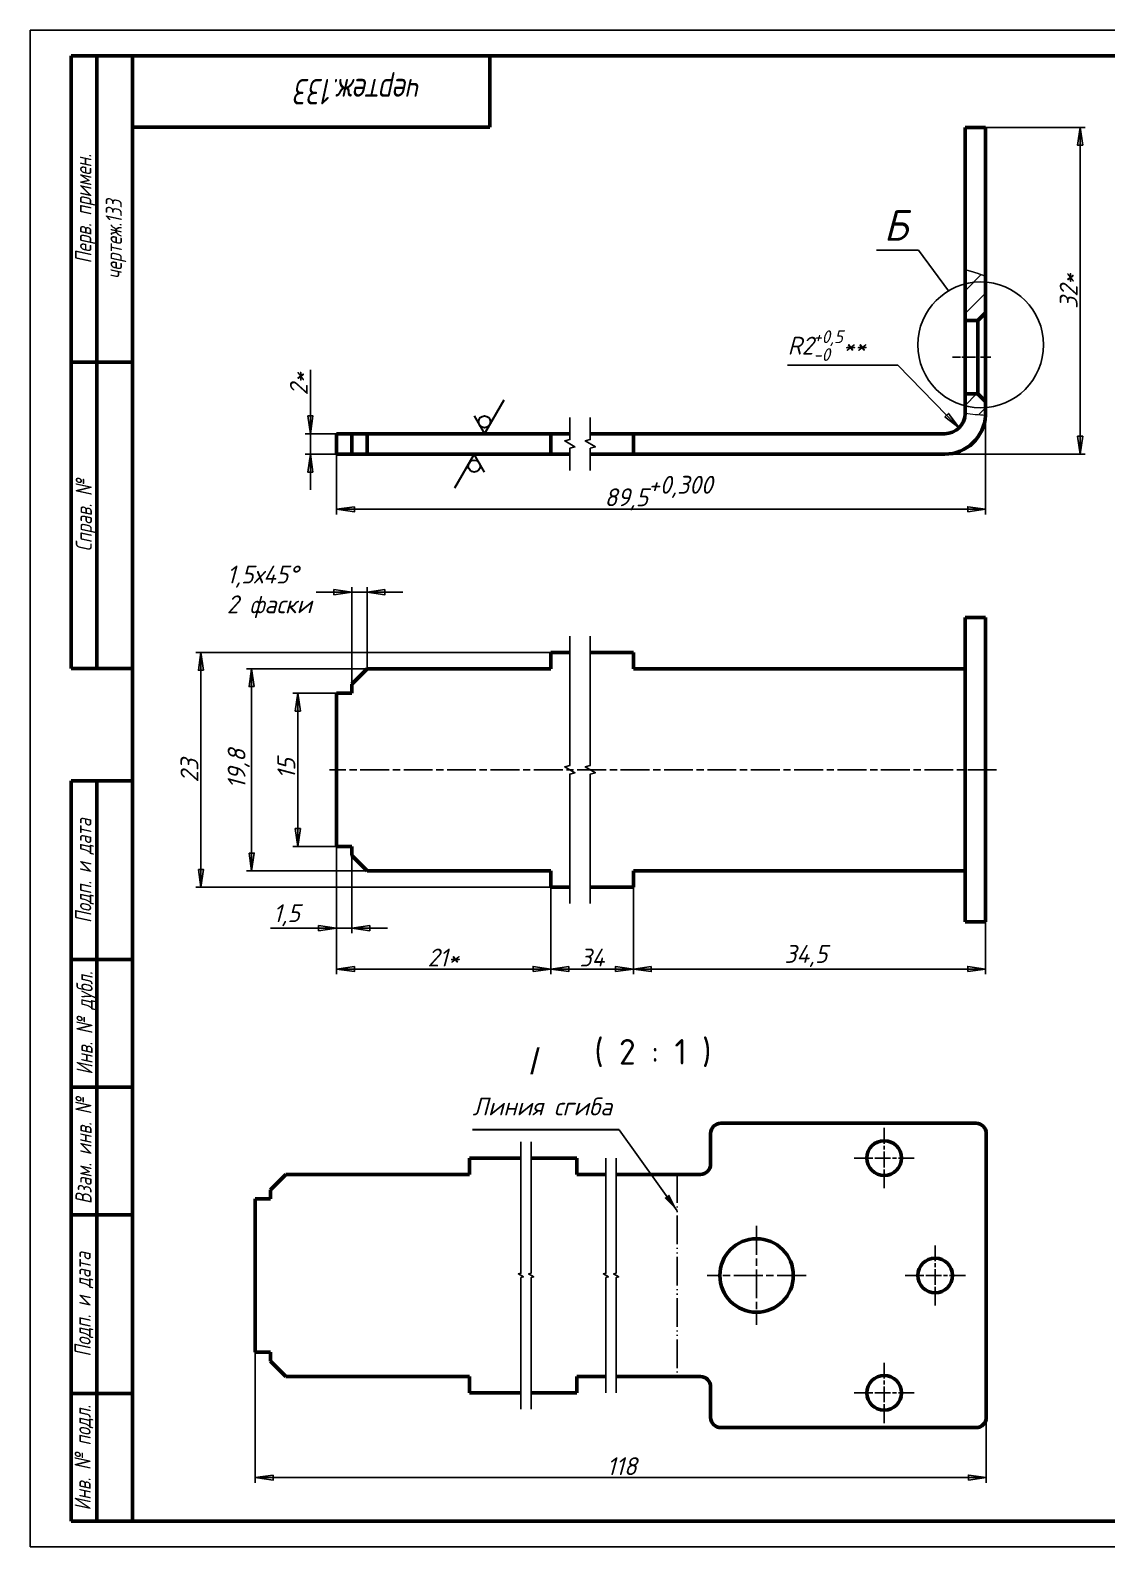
# Model space of a CAD drawing. Header units: millimetres. Extents: x 0 to 210, y 0 to 148.
# Drawn here: x 0 to 105.4, y 0 to 148.5 of the extents above; entities that cross this region are included whole.
import ezdxf
from ezdxf.enums import TextEntityAlignment as Align

# ---------------------------------------------------------------- set-up
doc = ezdxf.new("R2010")
doc.units = ezdxf.units.MM
doc.header["$LTSCALE"] = 0.5
doc.linetypes.add('LT_04', pattern=[0.7087, 0.4724, -0.0591, 0.1181, -0.0591])
doc.linetypes.add('LT_16', pattern=[0.68, 0.48, -0.06, 0.01, -0.06, 0.01, -0.06])
for name, color, linetype, lineweight in [('Layer_02', 7, 'Continuous', 50), ('Layer_03', 7, 'Continuous', 25), ('Layer_05', 7, 'Continuous', 50), ('Layer_06', 7, 'Continuous', 25), ('Layer_07', 7, 'Continuous', 25), ('Layer_08', 7, 'Continuous', 25), ('Layer_09', 7, 'Continuous', 25), ('Layer_10', 7, 'LT_04', 25), ('Layer_11', 7, 'Continuous', 25), ('Layer_12', 7, 'Continuous', 18), ('Layer_13', 7, 'Continuous', 50)]:
    doc.layers.add(name, color=color, linetype=linetype, lineweight=lineweight)
doc.styles.add('Style_02', font='ariali.ttf', dxfattribs={"width": 0.8})
doc.styles.add('Style_03', font='GOST Common Italic.ttf')
doc.styles.add('Style_06', font='GOST Common Italic.ttf')
doc.styles.add('Style_07', font='GOST Common Italic.ttf', dxfattribs={"width": 0.8})
doc.styles.add('Style_08', font='GOST Common Italic.ttf', dxfattribs={"width": 0.8})
doc.styles.add('Style_09', font='GOST Common Italic.ttf')
doc.styles.add('Style_10', font='AIGDT___.TTF')
doc.styles.add('Style_11', font='GOST Common.ttf')
doc.dimstyles.new('DimStyle_03', dxfattribs={"dimscale": 0.5, "dimtxt": 3.5, "dimasz": 3.5, "dimexe": 1, "dimexo": 0, "dimgap": 0.5, "dimtad": 1, "dimrnd": 1e-08, "dimtxsty": 'Style_03', "dimblk": 'Filled-1', "dimcen": 2.5, "dimdle": 15, "dimclrd": 256, "dimclre": 256, "dimclrt": 256, "dimazin": 2, "dimtfac": 0.714286, "dimtdec": 3, "dimtmove": 0, "dimatfit": 3, "dimlwd": -1, "dimlwe": 25})
doc.dimstyles.new('DimStyle_06', dxfattribs={"dimscale": 0.5, "dimtxt": 3.5, "dimasz": 3.5, "dimexe": 1, "dimexo": 0, "dimgap": 0.5, "dimtad": 1, "dimrnd": 1e-08, "dimtxsty": 'Style_03', "dimblk": 'Filled-1', "dimcen": 2.5, "dimdle": 15, "dimclrd": 256, "dimclre": 256, "dimclrt": 256, "dimazin": 2, "dimtfac": 0.714286, "dimtdec": 3, "dimtmove": 0, "dimatfit": 3, "dimlwd": 25, "dimlwe": 25})

# ---------------------------------------------------------------- blocks, each defined once
blk = doc.blocks.new('Filled-1')
at = {"color": 0}
for p, q in [((0, 0), (-1, 0.143)), ((-1, 0.143), (-1, -0.143)), ((-1, 0), (0, 0)), ((-1, -0.143), (0, 0))]:
    blk.add_line(p, q, dxfattribs=at)
at = {"color": 0, "flags": 128}
blk.add_lwpolyline([(-1, -0.143), (0, 0), (-1, 0.143), (-1, -0.143)], dxfattribs=at)
at = {"color": 0}
blk.add_solid([(-1, -0.143), (0, 0), (-1, 0.143), (-1, -0.143)], dxfattribs=at)
blk = doc.blocks.new('*D10')
at = {"layer": 'Defpoints', "color": 0, "linetype": 'Continuous'}
for p in [(93.57, 138.99), (102.83, 138.99), (89.57, 106.99)]:
    blk.add_point(p, dxfattribs=at)
at = {"layer": 'Layer_11', "linetype": 'Continuous', "lineweight": 25}
for p, q in [((93.57, 138.99), (103.33, 138.99)), ((102.83, 108.74), (102.83, 137.24)), ((89.57, 106.99), (103.33, 106.99))]:
    blk.add_line(p, q, dxfattribs=at)
at = {"layer": 'Layer_11', "linetype": 'Continuous', "lineweight": 25, "xscale": 1.75, "yscale": 1.75, "zscale": 1.75}
for p, rotation in [((102.83, 138.99), 90), ((102.83, 106.99), 270)]:
    blk.add_blockref('Filled-1', p, dxfattribs=dict(at, rotation=rotation))
at = {"layer": 'Layer_11', "linetype": 'Continuous', "lineweight": 25, "insert": (100.83, 121.23), "char_height": 1.75, "attachment_point": 1, "rotation": 90, "style": 'Style_03'}
blk.add_mtext('\\A1;\\fGOST Common|b0|i1;32*', dxfattribs=at)
blk = doc.blocks.new('Block_09')
at = {"layer": 'Layer_13', "lineweight": 30}
for p, q in [((0, 0), (1.097, 1.9)), ((-0.577, 1), (0, 0))]:
    blk.add_line(p, q, dxfattribs=at)
blk.add_circle((0, 0.667), 0.333, dxfattribs=at)
blk = doc.blocks.new('Block_10')
at = {"layer": 'Layer_13', "lineweight": 30}
for p, q in [((0, 0), (1.097, 1.9)), ((-0.577, 1), (0, 0))]:
    blk.add_line(p, q, dxfattribs=at)
blk.add_circle((0, 0.667), 0.333, dxfattribs=at)
blk = doc.blocks.new('*D11')
at = {"layer": 'Defpoints', "color": 0, "linetype": 'Continuous'}
for p in [(93.57, 124.43), (29.99, 106.99), (29.99, 101.59)]:
    blk.add_point(p, dxfattribs=at)
at = {"layer": 'Layer_11', "linetype": 'Continuous', "lineweight": 25}
for p, q in [((93.57, 124.43), (93.57, 101.09)), ((29.99, 106.99), (29.99, 101.09)), ((91.82, 101.59), (31.74, 101.59))]:
    blk.add_line(p, q, dxfattribs=at)
at = {"layer": 'Layer_11', "linetype": 'Continuous', "lineweight": 25, "xscale": 1.75, "yscale": 1.75, "zscale": 1.75, "rotation": 180}
blk.add_blockref('Filled-1', (29.99, 101.59), dxfattribs=at)
at = {"layer": 'Layer_11', "linetype": 'Continuous', "lineweight": 25, "xscale": 1.75, "yscale": 1.75, "zscale": 1.75}
blk.add_blockref('Filled-1', (93.57, 101.59), dxfattribs=at)
at = {"layer": 'Layer_11', "linetype": 'Continuous', "lineweight": 25, "insert": (56.24, 104.87), "char_height": 1.75, "attachment_point": 1, "style": 'Style_03'}
blk.add_mtext('\\A1;89,5\\S+0,300^ ;', dxfattribs=at)
blk = doc.blocks.new('*D12')
at = {"layer": 'Defpoints', "color": 0, "linetype": 'Continuous'}
for p in [(50.99, 87.58), (16.71, 64.58), (50.99, 64.58)]:
    blk.add_point(p, dxfattribs=at)
at = {"layer": 'Layer_11', "linetype": 'Continuous', "lineweight": 25}
for p, q in [((50.99, 87.58), (16.21, 87.58)), ((16.71, 85.83), (16.71, 66.33)), ((50.99, 64.58), (16.21, 64.58))]:
    blk.add_line(p, q, dxfattribs=at)
at = {"layer": 'Layer_11', "linetype": 'Continuous', "lineweight": 25, "xscale": 1.75, "yscale": 1.75, "zscale": 1.75}
for p, rotation in [((16.71, 87.58), 90), ((16.71, 64.58), 270)]:
    blk.add_blockref('Filled-1', p, dxfattribs=dict(at, rotation=rotation))
at = {"layer": 'Layer_11', "linetype": 'Continuous', "lineweight": 25, "insert": (14.71, 74.83), "char_height": 1.75, "attachment_point": 1, "rotation": 90, "style": 'Style_03'}
blk.add_mtext('\\A1;23', dxfattribs=at)
blk = doc.blocks.new('*D13')
at = {"layer": 'Defpoints', "color": 0, "linetype": 'Continuous'}
for p in [(27.43, 108.99), (32.99, 108.99), (32.99, 106.99)]:
    blk.add_point(p, dxfattribs=at)
at = {"layer": 'Layer_11', "linetype": 'Continuous', "lineweight": 25}
for p, q in [((27.43, 110.74), (27.43, 115.24)), ((32.99, 108.99), (26.93, 108.99)), ((27.43, 106.99), (27.43, 108.99)), ((32.99, 106.99), (26.93, 106.99)), ((27.43, 105.24), (27.43, 103.49))]:
    blk.add_line(p, q, dxfattribs=at)
at = {"layer": 'Layer_11', "linetype": 'Continuous', "lineweight": 25, "xscale": 1.75, "yscale": 1.75, "zscale": 1.75}
for p, rotation in [((27.43, 108.99), 270), ((27.43, 106.99), 90)]:
    blk.add_blockref('Filled-1', p, dxfattribs=dict(at, rotation=rotation))
at = {"layer": 'Layer_11', "linetype": 'Continuous', "lineweight": 25, "insert": (25.43, 112.74), "char_height": 1.75, "attachment_point": 1, "rotation": 90, "style": 'Style_03'}
blk.add_mtext('\\A1;\\fGOST Common|b0|i1;2*', dxfattribs=at)
blk = doc.blocks.new('*D14')
at = {"layer": 'Defpoints', "color": 0, "linetype": 'Continuous'}
for p in [(89.57, 110.99), (90.97, 109.56)]:
    blk.add_point(p, dxfattribs=at)
at = {"layer": 'Layer_11', "linetype": 'Continuous', "lineweight": 25}
for p, q in [((74.18, 115.7), (84.96, 115.7)), ((84.96, 115.7), (89.74, 110.81))]:
    blk.add_line(p, q, dxfattribs=at)
at = {"layer": 'Layer_11', "linetype": 'Continuous', "lineweight": 25, "xscale": 1.75, "yscale": 1.75, "zscale": 1.75, "rotation": 314.3632904629814}
blk.add_blockref('Filled-1', (90.97, 109.56), dxfattribs=at)
at = {"layer": 'Layer_11', "linetype": 'Continuous', "lineweight": 25, "insert": (74.18, 119.12), "char_height": 1.75, "attachment_point": 1, "style": 'Style_03'}
blk.add_mtext('\\A1;\\fGOST Common|b0|i1;R2{\\H1.25;\\S+0,5^ -0;}**', dxfattribs=at)
blk = doc.blocks.new('2dDetail0')
at = {"layer": 'Layer_03'}
for p, q in [((174.01, 253.95), (165.74, 253.95)), ((179.87, 245.98), (174.01, 253.95))]:
    blk.add_line(p, q, dxfattribs=at)
blk.add_circle((186.18, 235.39), 12.32, dxfattribs=at)
at = {"layer": 'Layer_03', "insert": (167.2, 255.8), "char_height": 6, "attachment_point": 7, "style": 'Style_06'}
blk.add_mtext('Б', dxfattribs=at)
blk = doc.blocks.new('*D24')
at = {"layer": 'Defpoints', "color": 0, "linetype": 'Continuous'}
for p in [(22.03, 19.06), (93.64, 12.66), (93.64, 6.76)]:
    blk.add_point(p, dxfattribs=at)
at = {"layer": 'Layer_11', "linetype": 'Continuous', "lineweight": 25}
for p, q in [((22.03, 19.06), (22.03, 6.26)), ((93.64, 12.66), (93.64, 6.26)), ((23.78, 6.76), (91.89, 6.76))]:
    blk.add_line(p, q, dxfattribs=at)
at = {"layer": 'Layer_11', "linetype": 'Continuous', "lineweight": 25, "xscale": 1.75, "yscale": 1.75, "zscale": 1.75, "rotation": 180}
blk.add_blockref('Filled-1', (22.03, 6.76), dxfattribs=at)
at = {"layer": 'Layer_11', "linetype": 'Continuous', "lineweight": 25, "xscale": 1.75, "yscale": 1.75, "zscale": 1.75}
blk.add_blockref('Filled-1', (93.64, 6.76), dxfattribs=at)
at = {"layer": 'Layer_11', "linetype": 'Continuous', "lineweight": 25, "insert": (56.47, 8.76), "char_height": 1.75, "attachment_point": 1, "style": 'Style_03'}
blk.add_mtext('\\A1;118', dxfattribs=at)
blk = doc.blocks.new('*D26')
at = {"layer": 'Defpoints', "color": 0, "linetype": 'Continuous'}
for p in [(21.68, 85.98), (32.99, 85.98), (32.99, 66.18)]:
    blk.add_point(p, dxfattribs=at)
at = {"layer": 'Layer_11', "linetype": 'Continuous', "lineweight": 25}
for p, q in [((32.99, 85.98), (21.18, 85.98)), ((21.68, 67.93), (21.68, 84.23)), ((32.99, 66.18), (21.18, 66.18))]:
    blk.add_line(p, q, dxfattribs=at)
at = {"layer": 'Layer_11', "linetype": 'Continuous', "lineweight": 25, "xscale": 1.75, "yscale": 1.75, "zscale": 1.75}
for p, rotation in [((21.68, 85.98), 90), ((21.68, 66.18), 270)]:
    blk.add_blockref('Filled-1', p, dxfattribs=dict(at, rotation=rotation))
at = {"layer": 'Layer_11', "linetype": 'Continuous', "lineweight": 25, "insert": (19.33, 74.22), "char_height": 1.75, "attachment_point": 1, "rotation": 90, "style": 'Style_03'}
blk.add_mtext('\\A1;19,8', dxfattribs=at)
blk = doc.blocks.new('*D27')
at = {"layer": 'Defpoints', "color": 0, "linetype": 'Continuous'}
for p in [(26.2, 83.58), (29.99, 83.58), (29.99, 68.58)]:
    blk.add_point(p, dxfattribs=at)
at = {"layer": 'Layer_11', "linetype": 'Continuous', "lineweight": 25}
for p, q in [((29.99, 83.58), (25.7, 83.58)), ((26.2, 70.33), (26.2, 81.83)), ((29.99, 68.58), (25.7, 68.58))]:
    blk.add_line(p, q, dxfattribs=at)
at = {"layer": 'Layer_11', "linetype": 'Continuous', "lineweight": 25, "xscale": 1.75, "yscale": 1.75, "zscale": 1.75}
for p, rotation in [((26.2, 83.58), 90), ((26.2, 68.58), 270)]:
    blk.add_blockref('Filled-1', p, dxfattribs=dict(at, rotation=rotation))
at = {"layer": 'Layer_11', "linetype": 'Continuous', "lineweight": 25, "insert": (24.2, 75.17), "char_height": 1.75, "attachment_point": 1, "rotation": 90, "style": 'Style_03'}
blk.add_mtext('\\A1;15', dxfattribs=at)
blk = doc.blocks.new('*D28')
at = {"layer": 'Defpoints', "color": 0, "linetype": 'Continuous'}
for p in [(29.99, 68.58), (31.49, 67.68), (31.49, 60.57)]:
    blk.add_point(p, dxfattribs=at)
at = {"layer": 'Layer_11', "linetype": 'Continuous', "lineweight": 25}
for p, q in [((29.99, 68.58), (29.99, 60.07)), ((31.49, 67.68), (31.49, 60.07)), ((28.24, 60.57), (23.54, 60.57)), ((31.49, 60.57), (29.99, 60.57)), ((33.24, 60.57), (34.99, 60.57))]:
    blk.add_line(p, q, dxfattribs=at)
at = {"layer": 'Layer_11', "linetype": 'Continuous', "lineweight": 25, "xscale": 1.75, "yscale": 1.75, "zscale": 1.75}
blk.add_blockref('Filled-1', (29.99, 60.57), dxfattribs=at)
at = {"layer": 'Layer_11', "linetype": 'Continuous', "lineweight": 25, "xscale": 1.75, "yscale": 1.75, "zscale": 1.75, "rotation": 180}
blk.add_blockref('Filled-1', (31.49, 60.57), dxfattribs=at)
at = {"layer": 'Layer_11', "linetype": 'Continuous', "lineweight": 25, "insert": (23.79, 62.92), "char_height": 1.75, "attachment_point": 1, "style": 'Style_03'}
blk.add_mtext('\\A1;1,5', dxfattribs=at)
blk = doc.blocks.new('*D29')
at = {"layer": 'Defpoints', "color": 0, "linetype": 'Continuous'}
for p in [(32.99, 93.48), (32.99, 85.98), (31.49, 84.48)]:
    blk.add_point(p, dxfattribs=at)
at = {"layer": 'Layer_11', "linetype": 'Continuous', "lineweight": 25}
for p, q in [((31.49, 84.48), (31.49, 93.98)), ((32.99, 85.98), (32.99, 93.98)), ((29.74, 93.48), (27.99, 93.48)), ((32.99, 93.48), (31.49, 93.48)), ((34.74, 93.48), (36.49, 93.48))]:
    blk.add_line(p, q, dxfattribs=at)
at = {"layer": 'Layer_11', "linetype": 'Continuous', "lineweight": 25, "xscale": 1.75, "yscale": 1.75, "zscale": 1.75}
blk.add_blockref('Filled-1', (31.49, 93.48), dxfattribs=at)
at = {"layer": 'Layer_11', "linetype": 'Continuous', "lineweight": 25, "xscale": 1.75, "yscale": 1.75, "zscale": 1.75, "rotation": 180}
blk.add_blockref('Filled-1', (32.99, 93.48), dxfattribs=at)
at = {"layer": 'Layer_11', "linetype": 'Continuous', "lineweight": 25, "insert": (19.25, 96.08), "char_height": 1.75, "attachment_point": 1, "style": 'Style_03'}
blk.add_mtext('\\A1;\\fGOST Common|b0|i1;1,5х45°\\P\\fGOST Common|b0|i1;2 фаски', dxfattribs=at)
blk = doc.blocks.new('*D30')
at = {"layer": 'Defpoints', "color": 0, "linetype": 'Continuous'}
for p in [(29.99, 68.58), (50.99, 64.58), (50.99, 56.57)]:
    blk.add_point(p, dxfattribs=at)
at = {"layer": 'Layer_11', "linetype": 'Continuous', "lineweight": 25}
for p, q in [((29.99, 68.58), (29.99, 56.07)), ((50.99, 64.58), (50.99, 56.07)), ((31.74, 56.57), (49.24, 56.57))]:
    blk.add_line(p, q, dxfattribs=at)
at = {"layer": 'Layer_11', "linetype": 'Continuous', "lineweight": 25, "xscale": 1.75, "yscale": 1.75, "zscale": 1.75, "rotation": 180}
blk.add_blockref('Filled-1', (29.99, 56.57), dxfattribs=at)
at = {"layer": 'Layer_11', "linetype": 'Continuous', "lineweight": 25, "xscale": 1.75, "yscale": 1.75, "zscale": 1.75}
blk.add_blockref('Filled-1', (50.99, 56.57), dxfattribs=at)
at = {"layer": 'Layer_11', "linetype": 'Continuous', "lineweight": 25, "insert": (38.91, 58.57), "char_height": 1.75, "attachment_point": 1, "style": 'Style_03'}
blk.add_mtext('\\A1;\\fGOST Common|b0|i1;21*', dxfattribs=at)
blk = doc.blocks.new('*D31')
at = {"layer": 'Defpoints', "color": 0, "linetype": 'Continuous'}
for p in [(50.99, 64.58), (59.07, 64.58), (59.07, 56.57)]:
    blk.add_point(p, dxfattribs=at)
at = {"layer": 'Layer_11', "linetype": 'Continuous', "lineweight": 25}
for p, q in [((50.99, 64.58), (50.99, 56.07)), ((59.07, 64.58), (59.07, 56.07)), ((52.74, 56.57), (57.32, 56.57))]:
    blk.add_line(p, q, dxfattribs=at)
at = {"layer": 'Layer_11', "linetype": 'Continuous', "lineweight": 25, "xscale": 1.75, "yscale": 1.75, "zscale": 1.75, "rotation": 180}
blk.add_blockref('Filled-1', (50.99, 56.57), dxfattribs=at)
at = {"layer": 'Layer_11', "linetype": 'Continuous', "lineweight": 25, "xscale": 1.75, "yscale": 1.75, "zscale": 1.75}
blk.add_blockref('Filled-1', (59.07, 56.57), dxfattribs=at)
at = {"layer": 'Layer_11', "linetype": 'Continuous', "lineweight": 25, "insert": (53.8, 58.57), "char_height": 1.75, "attachment_point": 1, "style": 'Style_03'}
blk.add_mtext('\\A1;34', dxfattribs=at)
blk = doc.blocks.new('*D32')
at = {"layer": 'Defpoints', "color": 0, "linetype": 'Continuous'}
for p in [(59.07, 66.18), (93.57, 61.18), (93.57, 56.57)]:
    blk.add_point(p, dxfattribs=at)
at = {"layer": 'Layer_11', "linetype": 'Continuous', "lineweight": 25}
for p, q in [((59.07, 66.18), (59.07, 56.07)), ((93.57, 61.18), (93.57, 56.07)), ((60.82, 56.57), (91.82, 56.57))]:
    blk.add_line(p, q, dxfattribs=at)
at = {"layer": 'Layer_11', "linetype": 'Continuous', "lineweight": 25, "xscale": 1.75, "yscale": 1.75, "zscale": 1.75, "rotation": 180}
blk.add_blockref('Filled-1', (59.07, 56.57), dxfattribs=at)
at = {"layer": 'Layer_11', "linetype": 'Continuous', "lineweight": 25, "xscale": 1.75, "yscale": 1.75, "zscale": 1.75}
blk.add_blockref('Filled-1', (93.57, 56.57), dxfattribs=at)
at = {"layer": 'Layer_11', "linetype": 'Continuous', "lineweight": 25, "insert": (73.86, 58.92), "char_height": 1.75, "attachment_point": 1, "style": 'Style_03'}
blk.add_mtext('\\A1;34,5', dxfattribs=at)
blk = doc.blocks.new('Block_04')
at = {"layer": 'Layer_13'}
for p, q in [((-12, 0), (-12, 145)), ((-12, 145), (0, 145)), ((-7, 145), (-7, 0)), ((-12, 110), (-7, 110)), ((-7, 110), (0, 110)), ((-12, 85), (-7, 85)), ((-7, 85), (0, 85)), ((-12, 60), (-7, 60)), ((-7, 60), (0, 60)), ((-12, 25), (-7, 25)), ((-7, 25), (0, 25)), ((0, 0), (-12, 0))]:
    blk.add_line(p, q, dxfattribs=at)
at = {"layer": 'Layer_08', "char_height": 3.17, "attachment_point": 5, "rotation": 90, "style": 'Style_02'}
for s, insert, width in [('\\fGOST Common|b0|i1;\\H3.1700;Подп. и дата', (-9.37, 127.41), 34.7679), ('\\fGOST Common|b0|i1;\\H3.1700;Инв. № дубл.', (-8.95, 97.55), 24.8438), ('\\fGOST Common|b0|i1;\\H3.1700;Взам. инв. №', (-9.58, 72.53), 24.8669), ('\\fGOST Common|b0|i1;\\H3.1700;Подп. и дата', (-9.5, 42.47), 35.1486), ('\\fGOST Common|b0|i1;\\H3.1700;Инв. № подл.', (-9.5, 12.41), 24.9618)]:
    blk.add_mtext(s, dxfattribs=dict(at, insert=insert, width=width))
at = {"layer": 'Layer_08', "style": 'Style_07', "width": 0.8}
for tag, p in [('Подп._и_дата_2_001', (-3.53, 127.51)), ('Инв._номер_дубликата_001', (-3.41, 97.47)), ('Взамен_инв._номера_001', (-3.46, 72.53)), ('Подп._и_дата_1_001', (-3.42, 42.35)), ('ИНВЕНТАРНЫЙ_НОМЕР_001', (-3.33, 12.68))]:
    blk.add_attdef(tag, text='', height=3.17, rotation=90, dxfattribs=at).set_placement(p, align=Align.MIDDLE_CENTER)
blk = doc.blocks.new('Block_05')
at = {"layer": 'Layer_13'}
for p, q in [((-12, 0), (-12, 120)), ((-12, 120), (0, 120)), ((-7, 0), (-7, 120)), ((-12, 60), (0, 60)), ((0, 0), (-12, 0))]:
    blk.add_line(p, q, dxfattribs=at)
at = {"layer": 'Layer_08', "char_height": 3.17, "attachment_point": 5, "rotation": 90, "style": 'Style_02'}
for s, insert, width in [('\\fGOST Common|b0|i1;\\H3.1700;Перв. примен.', (-9.19, 90.05), 60.0143), ('\\fGOST Common|b0|i1;\\H3.1700;Справ. №', (-9.1, 30), 59.9357)]:
    blk.add_mtext(s, dxfattribs=dict(at, insert=insert, width=width))
at = {"layer": 'Layer_08', "style": 'Style_07', "width": 0.8}
for tag, p in [('Первичная_применяемость_002', (-2.07, 66.92)), ('Первичная_применяемость_001', (-2.07, 66.92)), ('Справочный_номер_001', (-3.55, 30.02))]:
    blk.add_attdef(tag, text='', height=3.17, rotation=90, dxfattribs=at).set_placement(p, align=Align.MIDDLE_CENTER)
blk = doc.blocks.new('Block_06')
at = {"layer": 'Layer_13'}
for p, q in [((0, 0), (70, 0)), ((70, 0), (70, -14)), ((70, -14), (0, -14))]:
    blk.add_line(p, q, dxfattribs=at)
at = {"layer": 'Layer_08', "style": 'Style_08', "width": 0.8}
for tag in ['ОБОЗНАЧЕНИЕ_002', 'ОБОЗНАЧЕНИЕ_001']:
    blk.add_attdef(tag, text='', height=5, rotation=180, dxfattribs=at).set_placement((71.42, -4.53), align=Align.MIDDLE_CENTER)
blk = doc.blocks.new('Block_38')
at = {"layer": 'Layer_05', "lineweight": 25}
for p, q in [((0, 0), (0, 297)), ((0, 297), (420, 297)), ((420, 0), (0, 0))]:
    blk.add_line(p, q, dxfattribs=at)
at = {"layer": 'Layer_05'}
for p, q in [((415, 292), (20, 292)), ((20, 292), (20, 5)), ((20, 5), (415, 5))]:
    blk.add_line(p, q, dxfattribs=at)
blk = doc.blocks.new('Block_11')
at = {"layer": 'Layer_13', "lineweight": 30}
blk.add_line((0, 0), (-8.198, 0), dxfattribs=at)
at = {"layer": 'Layer_08', "style": 'Style_09'}
blk.add_text('Линия сгиба', height=1, dxfattribs=at).set_placement((-8.198, 0.5), align=Align.BOTTOM_LEFT)

msp = doc.modelspace()

# ---------------------------------------------------------------- hatches: boundary and pattern name
at = {"layer": 'Layer_12'}
h = msp.add_hatch(dxfattribs=at)
h.set_pattern_fill('ANSI31', color=256, scale=12.7, style=0)
h.set_pattern_definition([(45, (0, 0), (-1.122532, 1.122532), [])])
edge = h.paths.add_edge_path()
edge.add_spline(control_points=[(91.5677, 125.0668), (91.8466, 124.9955), (92.3682, 124.8491), (92.8694, 124.6859), (93.3467, 124.513), (93.5677, 124.4292)], knot_values=[-3.13601706, -3.13601706, -3.13601706, -3.13601706, -3.13601706, -3, -2.87698594, -2.87698594, -2.87698594, -2.87698594, -2.87698594], degree=4, periodic=0)
edge.add_line((93.5677, 124.4292), (93.5677, 120.8431))
edge.add_line((93.5677, 120.8431), (92.8177, 120.0931))
edge.add_line((92.8177, 120.0931), (91.5677, 120.0931))
edge.add_line((91.5677, 120.0931), (91.5677, 125.0668))
edge = h.paths.add_edge_path()
edge.add_spline(control_points=[(93.5628, 110.7942), (92.8942, 110.8204), (92.2278, 110.8801), (91.5676, 110.9785)], knot_values=[0.05052619, 0.05052619, 0.05052619, 0.05052619, 0.25134346, 0.25134346, 0.25134346, 0.25134346], degree=3, periodic=0)
edge.add_ellipse((89.5677, 110.9931), major_axis=(0.0145, 1.9999), ratio=1, start_angle=270, end_angle=270.416514)
edge.add_line((91.5677, 110.9931), (91.5677, 112.8931))
edge.add_line((91.5677, 112.8931), (92.8177, 112.8931))
edge.add_line((92.8177, 112.8931), (93.5677, 112.1431))
edge.add_line((93.5677, 112.1431), (93.5677, 110.9931))
edge.add_ellipse((89.5677, 110.9931), major_axis=(0, -4), ratio=1, start_angle=87.150037, end_angle=90, ccw=False)

# ---------------------------------------------------------------- linework, layer by layer
at = {"layer": 'Layer_02'}
for p, q in [((91.5677, 137.9931), (91.5677, 138.9931)), ((93.5677, 138.9931), (91.5677, 138.9931)), ((93.5677, 138.9931), (93.5677, 137.9931)), ((91.5677, 125.0668), (91.5677, 137.9931)), ((93.5677, 124.4292), (93.5677, 137.9931)), ((91.5677, 120.0931), (91.5677, 125.0668)), ((93.5677, 124.4292), (93.5677, 120.8431)), ((93.5677, 120.8431), (92.8177, 120.0931)), ((93.5677, 112.1431), (93.5677, 120.8431)), ((92.8177, 120.0931), (91.5677, 120.0931)), ((91.5677, 112.8931), (91.5677, 120.0931)), ((92.8177, 120.0931), (92.8177, 112.8931)), ((91.5677, 112.8931), (92.8177, 112.8931)), ((91.5677, 110.9931), (91.5677, 112.8931)), ((92.8177, 112.8931), (93.5677, 112.1431)), ((93.5677, 112.1431), (93.5677, 110.9931)), ((31.4854, 108.9931), (29.9854, 108.9931)), ((29.9854, 108.9931), (29.9854, 106.9931)), ((32.9854, 108.9931), (31.4854, 108.9931)), ((31.4854, 108.9931), (31.4854, 106.9931)), ((32.9854, 106.9931), (32.9854, 108.9931)), ((32.9854, 108.9931), (50.9854, 108.9931)), ((50.9854, 108.9931), (50.9854, 106.9931)), ((50.9854, 108.9931), (52.8514, 108.9931)), ((54.8514, 108.9931), (59.0677, 108.9931)), ((59.0677, 108.9931), (89.5677, 108.9931)), ((59.0677, 106.9931), (59.0677, 108.9931)), ((29.9854, 106.9931), (31.4854, 106.9931)), ((31.4854, 106.9931), (32.9854, 106.9931)), ((50.9854, 106.9931), (32.9854, 106.9931)), ((50.9854, 106.9931), (52.8514, 106.9931)), ((54.8514, 106.9931), (59.0677, 106.9931)), ((89.5677, 106.9931), (59.0677, 106.9931)), ((91.5677, 89.981), (91.5677, 90.981)), ((93.5677, 90.981), (91.5677, 90.981)), ((93.5677, 90.981), (93.5677, 89.981)), ((91.5677, 62.181), (91.5677, 89.981)), ((93.5677, 62.181), (93.5677, 89.981)), ((52.8514, 87.581), (50.9854, 87.581)), ((50.9854, 87.581), (50.9854, 85.981)), ((59.0677, 87.581), (54.8514, 87.581)), ((59.0677, 85.981), (59.0677, 87.581)), ((31.4854, 84.481), (32.9854, 85.981)), ((50.9854, 85.981), (32.9854, 85.981)), ((89.5677, 85.981), (59.0677, 85.981)), ((89.5677, 85.981), (91.5677, 85.981)), ((29.9854, 83.581), (31.4854, 83.581)), ((29.9854, 68.581), (29.9854, 83.581)), ((31.4854, 84.481), (31.4854, 83.581)), ((31.4854, 68.581), (29.9854, 68.581)), ((31.4854, 68.581), (31.4854, 67.681)), ((32.9854, 66.181), (31.4854, 67.681)), ((32.9854, 66.181), (50.9854, 66.181)), ((50.9854, 66.181), (50.9854, 64.581)), ((59.0677, 64.581), (59.0677, 66.181)), ((59.0677, 66.181), (89.5677, 66.181)), ((89.5677, 66.181), (91.5677, 66.181)), ((50.9854, 64.581), (52.8514, 64.581)), ((54.8514, 64.581), (59.0677, 64.581)), ((91.5677, 61.181), (91.5677, 62.181)), ((91.5677, 61.181), (93.5677, 61.181)), ((93.5677, 62.181), (93.5677, 61.181)), ((66.637, 40.4606), (66.637, 37.4606)), ((67.637, 41.4606), (92.637, 41.4606)), ((93.637, 12.6606), (93.637, 40.4606)), ((48.0566, 38.0606), (43.0281, 38.0606)), ((43.0281, 38.0606), (43.0281, 36.4606)), ((53.5254, 38.0606), (49.0566, 38.0606)), ((53.5254, 36.4606), (53.5254, 38.0606)), ((23.5281, 34.9606), (25.0281, 36.4606)), ((43.0281, 36.4606), (25.0281, 36.4606)), ((56.3798, 36.4606), (53.5254, 36.4606)), ((65.637, 36.4606), (57.3798, 36.4606)), ((23.5281, 34.9606), (23.5281, 34.0606)), ((22.0281, 34.0606), (23.5281, 34.0606)), ((22.0281, 19.0606), (22.0281, 34.0606)), ((23.5281, 19.0606), (22.0281, 19.0606)), ((23.5281, 19.0606), (23.5281, 18.1606)), ((25.0281, 16.6606), (23.5281, 18.1606)), ((25.0281, 16.6606), (43.0281, 16.6606)), ((43.0281, 16.6606), (43.0281, 15.0606)), ((53.5254, 15.0606), (53.5254, 16.6606)), ((53.5254, 16.6606), (56.3798, 16.6606)), ((57.3798, 16.6606), (65.637, 16.6606)), ((43.0281, 15.0606), (48.0566, 15.0606)), ((49.0566, 15.0606), (53.5254, 15.0606)), ((66.637, 15.6606), (66.637, 12.6606)), ((67.637, 11.6606), (92.637, 11.6606))]:
    msp.add_line(p, q, dxfattribs=at)
for centre, radius in [((83.637, 38.0606), 1.7), ((71.137, 26.5606), 3.6), ((88.637, 26.5606), 1.7), ((83.637, 15.0606), 1.7)]:
    msp.add_circle(centre, radius, dxfattribs=at)
for centre, radius, start, end in [((89.5677, 110.9931), 2, 270, 359.583486), ((89.5677, 110.9931), 4, 270, 357.150037), ((89.5677, 110.9931), 2, 359.583486, 0), ((89.5677, 110.9931), 4, 357.150037, 0), ((67.637, 40.4606), 1, 90, 180), ((92.637, 40.4606), 1, 0, 90), ((65.637, 37.4606), 1, 270, 0), ((65.637, 15.6606), 1, 0, 90), ((67.637, 12.6606), 1, 180, 270), ((92.637, 12.6606), 1, 270, 0)]:
    msp.add_arc(centre, radius, start, end, dxfattribs=at)
at = {"layer": 'Layer_02', "lineweight": 5}
msp.add_open_spline([(91.5677, 125.0668), (91.8466, 124.9955), (92.3682, 124.8491), (92.8694, 124.6859), (93.3467, 124.513), (93.5677, 124.4292)], degree=4, knots=[-3.136017057, -3.136017057, -3.136017057, -3.136017057, -3.136017057, -3, -2.876985942, -2.876985942, -2.876985942, -2.876985942, -2.876985942], dxfattribs=at)
msp.add_open_spline([(93.5628, 110.7942), (92.8942, 110.8204), (92.2278, 110.8801), (91.5676, 110.9785)], degree=3, dxfattribs=at)
at = {"layer": 'Layer_06', "flags": 128}
for points in [[(52.8514, 105.4056), (52.8514, 107.5704), (53.3514, 107.7044), (52.3514, 108.2817), (52.8514, 108.4157), (52.8514, 110.5806)], [(54.8514, 105.4056), (54.8514, 107.5704), (55.3514, 107.7044), (54.3514, 108.2817), (54.8514, 108.4157), (54.8514, 110.5806)], [(52.8514, 62.9935), (52.8514, 75.6583), (53.3514, 75.7923), (52.3514, 76.3696), (52.8514, 76.5036), (52.8514, 89.1685)], [(54.8514, 62.9935), (54.8514, 75.6583), (55.3514, 75.7923), (54.3514, 76.3696), (54.8514, 76.5036), (54.8514, 89.1685)], [(48.0566, 13.4731), (48.0566, 26.3492), (48.3066, 26.4162), (47.8066, 26.7049), (48.0566, 26.7719), (48.0566, 39.6481)], [(49.0566, 13.4731), (49.0566, 26.3492), (49.3066, 26.4162), (48.8066, 26.7049), (49.0566, 26.7719), (49.0566, 39.6481)], [(56.3798, 15.0731), (56.3798, 26.3492), (56.6298, 26.4162), (56.1298, 26.7049), (56.3798, 26.7719), (56.3798, 38.0481)], [(57.3798, 15.0731), (57.3798, 26.3492), (57.6298, 26.4162), (57.1298, 26.7049), (57.3798, 26.7719), (57.3798, 38.0481)]]:
    msp.add_lwpolyline(points, dxfattribs=at)
at = {"layer": 'Layer_07', "linetype": 'LT_04', "ltscale": 6.555099}
for p, q in [((83.637, 41.0106), (83.637, 35.1106)), ((86.587, 38.0606), (80.687, 38.0606)), ((88.637, 29.5106), (88.637, 23.6106)), ((91.587, 26.5606), (85.687, 26.5606)), ((83.637, 18.0106), (83.637, 12.1106)), ((86.587, 15.0606), (80.687, 15.0606))]:
    msp.add_line(p, q, dxfattribs=at)
at = {"layer": 'Layer_07', "linetype": 'LT_04', "ltscale": 11.993792}
for p, q in [((71.137, 31.4106), (71.137, 21.7106)), ((75.987, 26.5606), (66.287, 26.5606))]:
    msp.add_line(p, q, dxfattribs=at)
at = {"layer": 'Layer_09', "linetype": 'LT_04', "ltscale": 4.16634}
msp.add_line((94.0677, 116.4931), (90.3177, 116.4931), dxfattribs=at)
at = {"layer": 'Layer_09', "linetype": 'LT_04', "ltscale": 11.993792}
msp.add_line((94.6546, 76.081), (29.2999, 76.081), dxfattribs=at)
at = {"layer": 'Layer_10', "linetype": 'LT_16', "ltscale": 11.647058}
msp.add_line((63.3751, 36.4606), (63.3751, 16.6606), dxfattribs=at)

# ---------------------------------------------------------------- block references
for name, p, xscale, yscale, zscale in [('Block_38', (0, 0), 0.5, 0.5, 0.5), ('Block_09', (44.486, 108.9931), 1.749999970197678, 1.749999970197678, 1.749999970197678), ('Block_04', (10, 2.5), 0.5, 0.5, 0.5), ('Block_11', (57.6633, 40.8363), 1.749999970197678, 1.749999970197678, 1.749999970197678)]:
    msp.add_blockref(name, p, dxfattribs=dict(xscale=xscale, yscale=yscale, zscale=zscale))
ref = msp.add_blockref('Block_05', (10, 86), dxfattribs=dict(xscale=0.5, yscale=0.5, zscale=0.5))
ref.add_attrib('Первичная_применяемость_001', 'чертеж.133', (8.9672, 124.1488), dxfattribs={"layer": 'Layer_08', "height": 1.585, "rotation": 90, "style": 'Style_07', "width": 0.8})
ref = msp.add_blockref('Block_06', (10, 146), dxfattribs=dict(xscale=0.5, yscale=0.5, zscale=0.5))
ref.add_attrib('ОБОЗНАЧЕНИЕ_001', 'чертеж.133', (38.3059, 143.7501), dxfattribs={"layer": 'Layer_08', "height": 2.5, "rotation": 180, "style": 'Style_08', "width": 0.8})
at = {"xscale": 1.749999970197678, "yscale": 1.749999970197678, "zscale": 1.749999970197678, "rotation": 180}
msp.add_blockref('Block_10', (43.484, 106.9931), dxfattribs=at)
at = {"layer": 'Layer_03', "xscale": 0.5, "yscale": 0.5, "zscale": 0.5}
msp.add_blockref('2dDetail0', (0, 0), dxfattribs=at)

# ---------------------------------------------------------------- texts
at = {"layer": 'Layer_08', "char_height": 2.5, "attachment_point": 7}
for s, insert, style in [('( 2 : 1 )', (55.2576, 46.9682), 'Style_11'), ('/', (48.9662, 46.2431), 'Style_10')]:
    msp.add_mtext(s, dxfattribs=dict(at, insert=insert, style=style))

# ---------------------------------------------------------------- dimensions: what is measured, and where the dimension line sits
at = {"layer": 'Layer_11', "linetype": 'Continuous', "lineweight": 25}
for base, p1, p2, angle, text, override, picture, middle in [((102.8309, 138.9931), (89.5677, 106.9931), (93.5677, 138.9931), 90, '\\fGOST Common|b0|i1;<>*', {"dimgap": 0.5, "dimdec": 2, "dimtol": 0, "dimlim": 0, "dimtp": 0, "dimtm": 0, "dimtdec": 3, "dimtofl": 0, "dimatfit": 1}, '*D10', (102.8309, 122.9931)), ((27.4303, 108.9931), (32.9854, 106.9931), (32.9854, 108.9931), 90, '\\fGOST Common|b0|i1;<>*', {"dimgap": 0.5, "dimdec": 2, "dimtol": 0, "dimlim": 0, "dimtp": 0, "dimtm": 0, "dimtdec": 3, "dimtofl": 1, "dimatfit": 1}, '*D13', (27.4303, 113.8686)), ((32.9854, 93.481), (31.4854, 84.481), (32.9854, 85.981), 180, '\\fGOST Common|b0|i1;<>х45°\\P\\fGOST Common|b0|i1;2 фаски', {"dimgap": 0.5, "dimtad": 0, "dimdec": 2, "dimtol": 0, "dimlim": 0, "dimtp": 0, "dimtm": 0, "dimtdec": 3, "dimtofl": 1, "dimatfit": 1, "dimtvp": 0}, '*D29', (23.4923, 93.481)), ((59.0677, 56.5685), (50.9854, 64.581), (59.0677, 64.581), 180, '34', {"dimgap": 0.5, "dimdec": 2, "dimlfac": 4.206732, "dimtol": 0, "dimlim": 0, "dimtp": 0, "dimtm": 0, "dimtdec": 3, "dimtofl": 0, "dimatfit": 1}, '*D31', (55.0266, 56.5685))]:
    dim = msp.add_linear_dim(base=base, p1=p1, p2=p2, angle=angle, text=text, dimstyle='DimStyle_06', override=override, dxfattribs=at)
    dim.commit()
    dim.dimension.update_dxf_attribs({"geometry": picture, "text_midpoint": middle, "dimtype": 160})
for base, p1, p2, text, override, picture, middle in [((29.9854, 101.5887), (93.5677, 124.4292), (29.9854, 106.9931), '89,5\\S+0,300^ ;', {"dimgap": 0.5, "dimdec": 2, "dimlfac": 1.407625, "dimtol": 1, "dimlim": 0, "dimtp": 0.3, "dimtm": 1e-09, "dimtdec": 3, "dimtofl": 0, "dimatfit": 1}, '*D11', (61.7766, 101.5887)), ((50.9854, 56.5685), (29.9854, 68.581), (50.9854, 64.581), '\\fGOST Common|b0|i1;<>*', {"dimgap": 0.5, "dimdec": 2, "dimtol": 0, "dimlim": 0, "dimtp": 0, "dimtm": 0, "dimtdec": 3, "dimtofl": 0, "dimatfit": 1}, '*D30', (40.4854, 56.5685)), ((93.637, 6.7612), (22.0281, 19.0606), (93.637, 12.6606), '118', {"dimgap": 0.5, "dimdec": 1, "dimlfac": 1.648173, "dimtol": 0, "dimlim": 0, "dimtp": 0, "dimtm": 0, "dimtdec": 1, "dimtofl": 0, "dimatfit": 1}, '*D24', (57.8326, 6.7612))]:
    dim = msp.add_linear_dim(base=base, p1=p1, p2=p2, text=text, dimstyle='DimStyle_06', override=override, dxfattribs=at)
    dim.commit()
    dim.dimension.update_dxf_attribs({"geometry": picture, "text_midpoint": middle, "dimtype": 160})
dim = msp.add_radius_dim(center=(89.5677, 110.9931), mpoint=(90.9661, 109.5632), text='\\fGOST Common|b0|i1;<>**', dimstyle='DimStyle_06', override={"dimgap": 0.5, "dimtih": 1, "dimtoh": 1, "dimdec": 2, "dimlfac": 1, "dimcen": 0, "dimtol": 1, "dimlim": 0, "dimtp": 0.5, "dimtm": 1e-09, "dimtdec": 3, "dimtofl": 0}, dxfattribs=at)
dim.commit()
dim.dimension.update_dxf_attribs({"geometry": '*D14', "text_midpoint": (78.2403, 115.7022), "dimtype": 164})
for base, p1, p2, angle, picture, middle in [((16.7126, 64.581), (50.9854, 87.581), (50.9854, 64.581), 90, '*D12', (16.7126, 76.081)), ((21.679, 85.981), (32.9854, 66.181), (32.9854, 85.981), 270, '*D26', (21.679, 76.081)), ((26.2039, 83.581), (29.9854, 68.581), (29.9854, 83.581), 90, '*D27', (26.2039, 76.081)), ((93.5677, 56.5685), (59.0677, 66.181), (93.5677, 61.181), 180, '*D32', (76.1464, 56.5685))]:
    dim = msp.add_linear_dim(base=base, p1=p1, p2=p2, angle=angle, dimstyle='DimStyle_06', override={"dimgap": 0.5, "dimdec": 2, "dimtol": 0, "dimlim": 0, "dimtp": 0, "dimtm": 0, "dimtdec": 3, "dimtofl": 0, "dimatfit": 1}, dxfattribs=at)
    dim.commit()
    dim.dimension.update_dxf_attribs({"geometry": picture, "text_midpoint": middle, "dimtype": 160})
dim = msp.add_linear_dim(base=(31.4854, 60.5689), p1=(29.9854, 68.581), p2=(31.4854, 67.681), dimstyle='DimStyle_06', override={"dimgap": 0.5, "dimdec": 2, "dimtol": 0, "dimlim": 0, "dimtp": 0, "dimtm": 0, "dimtdec": 3, "dimtofl": 1, "dimatfit": 1}, dxfattribs=at)
dim.commit()
dim.dimension.update_dxf_attribs({"geometry": '*D28', "text_midpoint": (25.0124, 60.5689), "dimtype": 160})

# ---------------------------------------------------------------- leaders
at = {"layer": 'Layer_08'}
msp.add_leader([(63.3751, 32.9009), (57.6633, 40.8363)], dimstyle='DimStyle_03', override={"dimtad": 0}, dxfattribs=at)

doc.saveas('drawing.dxf')
